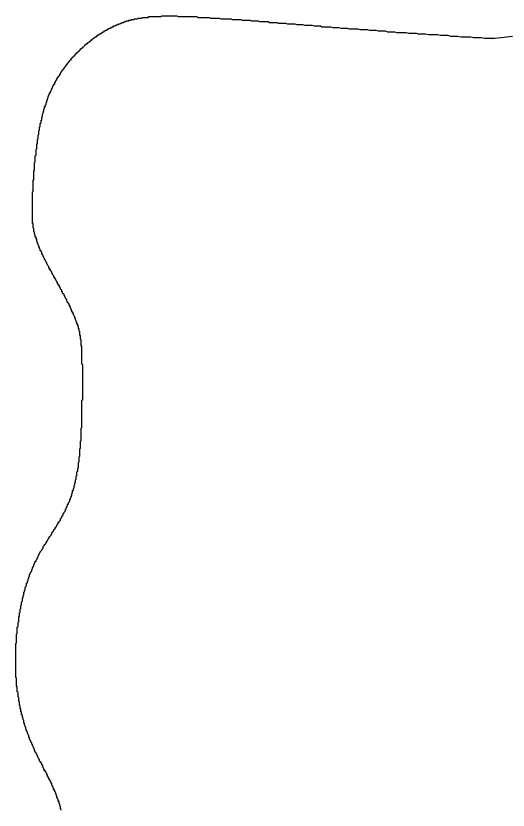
# Model space of a CAD drawing. Header units: millimetres. Extents: x 289 to 9778, y -894 to 6380.
# Drawn here: x 7124.97 to 7131.82, y -339.44 to -328.38 of the extents above; entities that cross this region are included whole.
import ezdxf

# ---------------------------------------------------------------- set-up
doc = ezdxf.new("R2010")
doc.units = ezdxf.units.MM

msp = doc.modelspace()

# ---------------------------------------------------------------- linework, layer by layer
for points in [[(7125.6, -339.443, 0), (7125.6, -339.433, 0), (7125.59, -339.423, 0), (7125.59, -339.423, 0), (7125.59, -339.413, 0), (7125.59, -339.403, 0), (7125.59, -339.403, 0), (7125.59, -339.393, 0), (7125.58, -339.383, 0), (7125.58, -339.383, 0), (7125.58, -339.373, 0), (7125.58, -339.373, 0), (7125.58, -339.363, 0), (7125.57, -339.353, 0), (7125.57, -339.353, 0), (7125.57, -339.343, 0), (7125.57, -339.333, 0), (7125.57, -339.333, 0), (7125.57, -339.323, 0), (7125.56, -339.323, 0), (7125.56, -339.313, 0), (7125.56, -339.303, 0), (7125.56, -339.303, 0), (7125.56, -339.293, 0), (7125.55, -339.283, 0), (7125.55, -339.283, 0), (7125.55, -339.273, 0), (7125.55, -339.273, 0), (7125.54, -339.263, 0), (7125.54, -339.253, 0), (7125.54, -339.253, 0), (7125.54, -339.243, 0), (7125.54, -339.243, 0), (7125.53, -339.233, 0), (7125.53, -339.223, 0), (7125.53, -339.223, 0), (7125.53, -339.213, 0), (7125.52, -339.203, 0), (7125.52, -339.203, 0), (7125.52, -339.193, 0), (7125.52, -339.193, 0), (7125.51, -339.183, 0), (7125.51, -339.173, 0), (7125.51, -339.173, 0), (7125.51, -339.163, 0), (7125.5, -339.163, 0), (7125.5, -339.153, 0), (7125.5, -339.143, 0), (7125.5, -339.143, 0), (7125.49, -339.133, 0), (7125.49, -339.133, 0), (7125.49, -339.123, 0), (7125.48, -339.113, 0), (7125.48, -339.113, 0), (7125.48, -339.103, 0), (7125.48, -339.103, 0), (7125.47, -339.093, 0), (7125.47, -339.083, 0), (7125.47, -339.083, 0), (7125.47, -339.073, 0), (7125.46, -339.073, 0), (7125.46, -339.063, 0), (7125.46, -339.053, 0), (7125.45, -339.053, 0), (7125.45, -339.043, 0), (7125.45, -339.043, 0), (7125.45, -339.033, 0), (7125.44, -339.023, 0), (7125.44, -339.023, 0), (7125.44, -339.013, 0), (7125.43, -339.003, 0), (7125.43, -339.003, 0), (7125.43, -338.993, 0), (7125.42, -338.993, 0), (7125.42, -338.983, 0), (7125.42, -338.973, 0), (7125.41, -338.973, 0), (7125.41, -338.963, 0), (7125.41, -338.963, 0), (7125.41, -338.953, 0), (7125.4, -338.943, 0), (7125.4, -338.943, 0), (7125.4, -338.933, 0), (7125.39, -338.923, 0), (7125.39, -338.923, 0), (7125.39, -338.913, 0), (7125.38, -338.913, 0), (7125.38, -338.903, 0), (7125.38, -338.893, 0), (7125.37, -338.893, 0), (7125.37, -338.883, 0), (7125.37, -338.883, 0), (7125.36, -338.873, 0), (7125.36, -338.863, 0), (7125.36, -338.863, 0), (7125.35, -338.853, 0), (7125.35, -338.843, 0), (7125.35, -338.843, 0), (7125.35, -338.833, 0), (7125.34, -338.833, 0), (7125.34, -338.823, 0), (7125.34, -338.813, 0), (7125.33, -338.813, 0), (7125.33, -338.803, 0), (7125.33, -338.793, 0), (7125.32, -338.793, 0), (7125.32, -338.783, 0), (7125.32, -338.773, 0), (7125.31, -338.773, 0), (7125.31, -338.763, 0), (7125.31, -338.763, 0), (7125.3, -338.753, 0), (7125.3, -338.743, 0), (7125.3, -338.743, 0), (7125.29, -338.733, 0), (7125.29, -338.723, 0), (7125.29, -338.723, 0), (7125.28, -338.713, 0), (7125.28, -338.703, 0), (7125.28, -338.703, 0), (7125.27, -338.693, 0), (7125.27, -338.683, 0), (7125.27, -338.683, 0), (7125.26, -338.673, 0), (7125.26, -338.663, 0), (7125.26, -338.663, 0), (7125.25, -338.653, 0), (7125.25, -338.643, 0), (7125.25, -338.643, 0), (7125.24, -338.633, 0), (7125.24, -338.623, 0), (7125.24, -338.623, 0), (7125.23, -338.613, 0), (7125.23, -338.603, 0), (7125.23, -338.603, 0), (7125.23, -338.593, 0), (7125.22, -338.583, 0), (7125.22, -338.583, 0), (7125.22, -338.573, 0), (7125.21, -338.563, 0), (7125.21, -338.563, 0), (7125.21, -338.553, 0), (7125.2, -338.543, 0), (7125.2, -338.533, 0), (7125.2, -338.533, 0), (7125.19, -338.523, 0), (7125.19, -338.513, 0), (7125.19, -338.513, 0), (7125.19, -338.503, 0), (7125.18, -338.493, 0), (7125.18, -338.493, 0), (7125.18, -338.483, 0), (7125.17, -338.473, 0), (7125.17, -338.463, 0), (7125.17, -338.463, 0), (7125.16, -338.453, 0), (7125.16, -338.443, 0), (7125.16, -338.443, 0), (7125.16, -338.433, 0), (7125.15, -338.423, 0), (7125.15, -338.413, 0), (7125.15, -338.413, 0), (7125.15, -338.403, 0), (7125.14, -338.393, 0), (7125.14, -338.383, 0), (7125.14, -338.383, 0), (7125.13, -338.373, 0), (7125.13, -338.363, 0), (7125.13, -338.363, 0), (7125.13, -338.353, 0), (7125.12, -338.343, 0), (7125.12, -338.333, 0), (7125.12, -338.333, 0), (7125.12, -338.323, 0), (7125.11, -338.313, 0), (7125.11, -338.303, 0), (7125.11, -338.303, 0), (7125.11, -338.293, 0), (7125.1, -338.283, 0), (7125.1, -338.273, 0), (7125.1, -338.273, 0), (7125.1, -338.263, 0), (7125.09, -338.253, 0), (7125.09, -338.243, 0), (7125.09, -338.243, 0), (7125.09, -338.233, 0), (7125.08, -338.223, 0), (7125.08, -338.213, 0), (7125.08, -338.213, 0), (7125.08, -338.203, 0), (7125.08, -338.193, 0), (7125.07, -338.183, 0), (7125.07, -338.173, 0), (7125.07, -338.173, 0), (7125.07, -338.163, 0), (7125.06, -338.153, 0), (7125.06, -338.143, 0), (7125.06, -338.143, 0), (7125.06, -338.133, 0), (7125.06, -338.123, 0), (7125.05, -338.113, 0), (7125.05, -338.103, 0), (7125.05, -338.103, 0), (7125.05, -338.093, 0), (7125.05, -338.083, 0), (7125.05, -338.073, 0), (7125.04, -338.073, 0), (7125.04, -338.063, 0), (7125.04, -338.053, 0), (7125.04, -338.043, 0), (7125.04, -338.033, 0), (7125.03, -338.033, 0), (7125.03, -338.023, 0), (7125.03, -338.013, 0), (7125.03, -338.003, 0), (7125.03, -337.993, 0), (7125.03, -337.983, 0), (7125.02, -337.983, 0), (7125.02, -337.973, 0), (7125.02, -337.963, 0), (7125.02, -337.953, 0), (7125.02, -337.943, 0), (7125.02, -337.943, 0), (7125.02, -337.933, 0), (7125.01, -337.923, 0), (7125.01, -337.913, 0), (7125.01, -337.903, 0), (7125.01, -337.893, 0), (7125.01, -337.893, 0), (7125.01, -337.883, 0), (7125.01, -337.873, 0), (7125, -337.863, 0), (7125, -337.853, 0), (7125, -337.843, 0), (7125, -337.843, 0), (7125, -337.833, 0), (7125, -337.823, 0), (7125, -337.813, 0), (7125, -337.803, 0), (7124.99, -337.793, 0), (7124.99, -337.793, 0), (7124.99, -337.783, 0), (7124.99, -337.773, 0), (7124.99, -337.763, 0), (7124.99, -337.753, 0), (7124.99, -337.743, 0), (7124.99, -337.733, 0), (7124.99, -337.733, 0), (7124.99, -337.723, 0), (7124.98, -337.713, 0), (7124.98, -337.703, 0), (7124.98, -337.693, 0), (7124.98, -337.683, 0), (7124.98, -337.673, 0), (7124.98, -337.663, 0), (7124.98, -337.663, 0), (7124.98, -337.653, 0), (7124.98, -337.643, 0), (7124.98, -337.633, 0), (7124.98, -337.623, 0), (7124.98, -337.613, 0), (7124.98, -337.603, 0), (7124.97, -337.593, 0), (7124.97, -337.583, 0), (7124.97, -337.583, 0), (7124.97, -337.573, 0), (7124.97, -337.563, 0), (7124.97, -337.553, 0), (7124.97, -337.543, 0), (7124.97, -337.533, 0), (7124.97, -337.523, 0), (7124.97, -337.513, 0), (7124.97, -337.503, 0), (7124.97, -337.493, 0), (7124.97, -337.483, 0), (7124.97, -337.483, 0), (7124.97, -337.473, 0), (7124.97, -337.463, 0), (7124.97, -337.453, 0), (7124.97, -337.443, 0), (7124.97, -337.433, 0), (7124.97, -337.423, 0), (7124.97, -337.413, 0), (7124.97, -337.403, 0), (7124.97, -337.393, 0), (7124.97, -337.383, 0), (7124.97, -337.373, 0), (7124.97, -337.363, 0), (7124.97, -337.353, 0), (7124.97, -337.343, 0), (7124.97, -337.343, 0), (7124.97, -337.333, 0), (7124.97, -337.323, 0), (7124.97, -337.313, 0), (7124.97, -337.303, 0), (7124.97, -337.293, 0), (7124.97, -337.283, 0), (7124.97, -337.273, 0), (7124.97, -337.263, 0), (7124.97, -337.253, 0), (7124.97, -337.243, 0), (7124.97, -337.233, 0), (7124.97, -337.223, 0), (7124.97, -337.213, 0), (7124.97, -337.203, 0), (7124.97, -337.193, 0), (7124.97, -337.183, 0), (7124.97, -337.173, 0), (7124.97, -337.163, 0), (7124.97, -337.153, 0), (7124.97, -337.143, 0), (7124.97, -337.133, 0), (7124.97, -337.123, 0), (7124.98, -337.113, 0), (7124.98, -337.103, 0), (7124.98, -337.093, 0), (7124.98, -337.083, 0), (7124.98, -337.073, 0), (7124.98, -337.063, 0), (7124.98, -337.053, 0), (7124.98, -337.043, 0), (7124.98, -337.033, 0), (7124.98, -337.023, 0), (7124.98, -337.013, 0), (7124.98, -337.003, 0), (7124.98, -336.993, 0), (7124.99, -336.983, 0), (7124.99, -336.973, 0), (7124.99, -336.963, 0), (7124.99, -336.953, 0), (7124.99, -336.943, 0), (7124.99, -336.933, 0), (7124.99, -336.923, 0), (7124.99, -336.913, 0), (7124.99, -336.903, 0), (7124.99, -336.893, 0), (7125, -336.883, 0), (7125, -336.873, 0), (7125, -336.863, 0), (7125, -336.853, 0), (7125, -336.843, 0), (7125, -336.833, 0), (7125, -336.823, 0), (7125.01, -336.813, 0), (7125.01, -336.803, 0), (7125.01, -336.793, 0), (7125.01, -336.783, 0), (7125.01, -336.773, 0), (7125.01, -336.763, 0), (7125.01, -336.753, 0), (7125.02, -336.743, 0), (7125.02, -336.733, 0), (7125.02, -336.723, 0), (7125.02, -336.713, 0), (7125.02, -336.703, 0), (7125.02, -336.693, 0), (7125.03, -336.683, 0), (7125.03, -336.673, 0), (7125.03, -336.663, 0), (7125.03, -336.653, 0), (7125.03, -336.643, 0), (7125.04, -336.633, 0), (7125.04, -336.623, 0), (7125.04, -336.613, 0), (7125.04, -336.603, 0), (7125.04, -336.593, 0), (7125.05, -336.583, 0), (7125.05, -336.573, 0), (7125.05, -336.563, 0), (7125.05, -336.553, 0), (7125.05, -336.543, 0), (7125.06, -336.533, 0), (7125.06, -336.523, 0), (7125.06, -336.513, 0), (7125.06, -336.503, 0), (7125.06, -336.493, 0), (7125.07, -336.483, 0), (7125.07, -336.473, 0), (7125.07, -336.463, 0), (7125.07, -336.453, 0), (7125.08, -336.443, 0), (7125.08, -336.433, 0), (7125.08, -336.423, 0), (7125.08, -336.413, 0), (7125.09, -336.403, 0), (7125.09, -336.393, 0), (7125.09, -336.383, 0), (7125.1, -336.373, 0), (7125.1, -336.363, 0), (7125.1, -336.353, 0), (7125.1, -336.343, 0), (7125.11, -336.333, 0), (7125.11, -336.323, 0), (7125.11, -336.323, 0), (7125.12, -336.313, 0), (7125.12, -336.303, 0), (7125.12, -336.293, 0), (7125.12, -336.283, 0), (7125.13, -336.273, 0), (7125.13, -336.263, 0), (7125.13, -336.253, 0), (7125.14, -336.243, 0), (7125.14, -336.233, 0), (7125.14, -336.223, 0), (7125.15, -336.213, 0), (7125.15, -336.203, 0), (7125.15, -336.193, 0), (7125.16, -336.183, 0), (7125.16, -336.173, 0), (7125.16, -336.163, 0), (7125.17, -336.153, 0), (7125.17, -336.143, 0), (7125.17, -336.143, 0), (7125.18, -336.133, 0), (7125.18, -336.123, 0), (7125.19, -336.113, 0), (7125.19, -336.103, 0), (7125.19, -336.093, 0), (7125.2, -336.083, 0), (7125.2, -336.073, 0), (7125.2, -336.063, 0), (7125.21, -336.053, 0), (7125.21, -336.043, 0), (7125.22, -336.043, 0), (7125.22, -336.033, 0), (7125.22, -336.023, 0), (7125.23, -336.013, 0), (7125.23, -336.003, 0), (7125.24, -335.993, 0), (7125.24, -335.983, 0), (7125.24, -335.973, 0), (7125.25, -335.973, 0), (7125.25, -335.963, 0), (7125.26, -335.953, 0), (7125.26, -335.943, 0), (7125.27, -335.933, 0), (7125.27, -335.923, 0), (7125.27, -335.923, 0), (7125.28, -335.913, 0), (7125.28, -335.903, 0), (7125.29, -335.893, 0), (7125.29, -335.883, 0), (7125.3, -335.873, 0), (7125.3, -335.873, 0), (7125.3, -335.863, 0), (7125.31, -335.853, 0), (7125.31, -335.843, 0), (7125.32, -335.833, 0), (7125.32, -335.833, 0), (7125.33, -335.823, 0), (7125.33, -335.813, 0), (7125.34, -335.803, 0), (7125.34, -335.803, 0), (7125.35, -335.793, 0), (7125.35, -335.783, 0), (7125.35, -335.773, 0), (7125.36, -335.763, 0), (7125.36, -335.763, 0), (7125.37, -335.753, 0), (7125.37, -335.743, 0), (7125.38, -335.733, 0), (7125.38, -335.733, 0), (7125.39, -335.723, 0), (7125.39, -335.713, 0), (7125.4, -335.703, 0), (7125.4, -335.703, 0), (7125.41, -335.693, 0), (7125.41, -335.683, 0), (7125.41, -335.683, 0), (7125.42, -335.673, 0), (7125.42, -335.663, 0), (7125.43, -335.653, 0), (7125.43, -335.653, 0), (7125.44, -335.643, 0), (7125.44, -335.633, 0), (7125.45, -335.623, 0), (7125.45, -335.623, 0), (7125.46, -335.613, 0), (7125.46, -335.603, 0), (7125.46, -335.603, 0), (7125.47, -335.593, 0), (7125.47, -335.583, 0), (7125.48, -335.573, 0), (7125.48, -335.573, 0), (7125.49, -335.563, 0), (7125.49, -335.553, 0), (7125.5, -335.553, 0), (7125.5, -335.543, 0), (7125.5, -335.533, 0), (7125.51, -335.523, 0), (7125.51, -335.523, 0), (7125.52, -335.513, 0), (7125.52, -335.503, 0), (7125.53, -335.503, 0), (7125.53, -335.493, 0), (7125.54, -335.483, 0), (7125.54, -335.483, 0), (7125.54, -335.473, 0), (7125.55, -335.463, 0), (7125.55, -335.453, 0), (7125.56, -335.453, 0), (7125.56, -335.443, 0), (7125.56, -335.433, 0), (7125.57, -335.433, 0), (7125.57, -335.423, 0), (7125.58, -335.413, 0), (7125.58, -335.413, 0), (7125.59, -335.403, 0), (7125.59, -335.393, 0), (7125.59, -335.383, 0), (7125.6, -335.383, 0), (7125.6, -335.373, 0), (7125.61, -335.363, 0), (7125.61, -335.363, 0), (7125.61, -335.353, 0), (7125.62, -335.343, 0), (7125.62, -335.333, 0), (7125.63, -335.333, 0), (7125.63, -335.323, 0), (7125.63, -335.313, 0), (7125.64, -335.303, 0), (7125.64, -335.303, 0), (7125.64, -335.293, 0), (7125.65, -335.283, 0), (7125.65, -335.283, 0), (7125.66, -335.273, 0), (7125.66, -335.263, 0), (7125.66, -335.253, 0), (7125.67, -335.253, 0), (7125.67, -335.243, 0), (7125.67, -335.233, 0), (7125.68, -335.223, 0), (7125.68, -335.223, 0), (7125.68, -335.213, 0), (7125.69, -335.203, 0), (7125.69, -335.193, 0), (7125.69, -335.183, 0), (7125.7, -335.183, 0), (7125.7, -335.173, 0), (7125.7, -335.163, 0), (7125.71, -335.153, 0), (7125.71, -335.153, 0), (7125.71, -335.143, 0), (7125.72, -335.133, 0), (7125.72, -335.123, 0), (7125.72, -335.113, 0), (7125.73, -335.113, 0), (7125.73, -335.103, 0), (7125.73, -335.093, 0), (7125.74, -335.083, 0), (7125.74, -335.073, 0), (7125.74, -335.063, 0), (7125.75, -335.063, 0), (7125.75, -335.053, 0), (7125.75, -335.043, 0), (7125.75, -335.033, 0), (7125.76, -335.023, 0), (7125.76, -335.013, 0), (7125.76, -335.003, 0), (7125.76, -334.993, 0), (7125.77, -334.993, 0), (7125.77, -334.983, 0), (7125.77, -334.973, 0), (7125.77, -334.963, 0), (7125.78, -334.953, 0), (7125.78, -334.943, 0), (7125.78, -334.933, 0), (7125.78, -334.923, 0), (7125.79, -334.913, 0), (7125.79, -334.903, 0), (7125.79, -334.893, 0), (7125.79, -334.883, 0), (7125.8, -334.873, 0), (7125.8, -334.863, 0), (7125.8, -334.853, 0), (7125.8, -334.843, 0), (7125.81, -334.833, 0), (7125.81, -334.823, 0), (7125.81, -334.813, 0), (7125.81, -334.803, 0), (7125.81, -334.793, 0), (7125.82, -334.783, 0), (7125.82, -334.773, 0), (7125.82, -334.763, 0), (7125.82, -334.753, 0), (7125.82, -334.743, 0), (7125.82, -334.733, 0), (7125.83, -334.723, 0), (7125.83, -334.713, 0), (7125.83, -334.703, 0), (7125.83, -334.693, 0), (7125.83, -334.683, 0), (7125.84, -334.663, 0), (7125.84, -334.653, 0), (7125.84, -334.643, 0), (7125.84, -334.633, 0), (7125.84, -334.623, 0), (7125.84, -334.613, 0), (7125.84, -334.603, 0), (7125.85, -334.593, 0), (7125.85, -334.583, 0), (7125.85, -334.563, 0), (7125.85, -334.553, 0), (7125.85, -334.543, 0), (7125.85, -334.533, 0), (7125.85, -334.523, 0), (7125.86, -334.513, 0), (7125.86, -334.503, 0), (7125.86, -334.483, 0), (7125.86, -334.473, 0), (7125.86, -334.463, 0), (7125.86, -334.453, 0), (7125.86, -334.443, 0), (7125.86, -334.433, 0), (7125.86, -334.413, 0), (7125.87, -334.403, 0), (7125.87, -334.393, 0), (7125.87, -334.383, 0), (7125.87, -334.373, 0), (7125.87, -334.363, 0), (7125.87, -334.343, 0), (7125.87, -334.333, 0), (7125.87, -334.323, 0), (7125.87, -334.313, 0), (7125.87, -334.303, 0), (7125.88, -334.293, 0), (7125.88, -334.273, 0), (7125.88, -334.263, 0), (7125.88, -334.253, 0), (7125.88, -334.243, 0), (7125.88, -334.233, 0), (7125.88, -334.213, 0), (7125.88, -334.203, 0), (7125.88, -334.193, 0), (7125.88, -334.183, 0), (7125.88, -334.173, 0), (7125.88, -334.153, 0), (7125.88, -334.143, 0), (7125.88, -334.133, 0), (7125.88, -334.123, 0), (7125.89, -334.113, 0), (7125.89, -334.103, 0), (7125.89, -334.083, 0), (7125.89, -334.073, 0), (7125.89, -334.063, 0), (7125.89, -334.053, 0), (7125.89, -334.043, 0), (7125.89, -334.023, 0), (7125.89, -334.013, 0), (7125.89, -334.003, 0), (7125.89, -333.993, 0), (7125.89, -333.983, 0), (7125.89, -333.973, 0), (7125.89, -333.953, 0), (7125.89, -333.943, 0), (7125.89, -333.933, 0), (7125.89, -333.923, 0), (7125.89, -333.913, 0), (7125.89, -333.903, 0), (7125.89, -333.883, 0), (7125.89, -333.873, 0), (7125.89, -333.863, 0), (7125.89, -333.853, 0), (7125.89, -333.843, 0), (7125.89, -333.833, 0), (7125.89, -333.823, 0), (7125.89, -333.803, 0), (7125.89, -333.793, 0), (7125.89, -333.783, 0), (7125.89, -333.773, 0), (7125.89, -333.763, 0), (7125.89, -333.753, 0), (7125.89, -333.743, 0), (7125.89, -333.733, 0), (7125.9, -333.723, 0), (7125.9, -333.703, 0), (7125.9, -333.693, 0), (7125.9, -333.683, 0), (7125.9, -333.673, 0), (7125.9, -333.663, 0), (7125.9, -333.653, 0), (7125.9, -333.643, 0), (7125.9, -333.633, 0), (7125.9, -333.623, 0), (7125.9, -333.613, 0), (7125.9, -333.603, 0), (7125.9, -333.593, 0), (7125.9, -333.583, 0), (7125.9, -333.573, 0), (7125.9, -333.563, 0), (7125.9, -333.553, 0), (7125.9, -333.543, 0), (7125.9, -333.533, 0), (7125.9, -333.523, 0), (7125.9, -333.513, 0), (7125.9, -333.503, 0), (7125.9, -333.493, 0), (7125.9, -333.483, 0), (7125.9, -333.473, 0), (7125.9, -333.463, 0), (7125.9, -333.453, 0), (7125.9, -333.443, 0), (7125.9, -333.433, 0), (7125.9, -333.423, 0), (7125.9, -333.413, 0), (7125.9, -333.403, 0), (7125.9, -333.393, 0), (7125.9, -333.383, 0), (7125.9, -333.373, 0), (7125.9, -333.363, 0), (7125.9, -333.363, 0), (7125.9, -333.353, 0), (7125.9, -333.343, 0), (7125.9, -333.333, 0), (7125.9, -333.323, 0), (7125.9, -333.313, 0), (7125.9, -333.303, 0), (7125.9, -333.303, 0), (7125.9, -333.293, 0), (7125.9, -333.283, 0), (7125.9, -333.273, 0), (7125.9, -333.263, 0), (7125.9, -333.263, 0), (7125.9, -333.253, 0), (7125.9, -333.243, 0), (7125.89, -333.233, 0), (7125.89, -333.223, 0), (7125.89, -333.223, 0), (7125.89, -333.213, 0), (7125.89, -333.203, 0), (7125.89, -333.193, 0), (7125.89, -333.193, 0), (7125.89, -333.183, 0), (7125.89, -333.173, 0), (7125.89, -333.163, 0), (7125.89, -333.163, 0), (7125.89, -333.153, 0), (7125.89, -333.143, 0), (7125.89, -333.143, 0), (7125.89, -333.133, 0), (7125.89, -333.123, 0), (7125.89, -333.123, 0), (7125.89, -333.113, 0), (7125.89, -333.103, 0), (7125.89, -333.103, 0), (7125.89, -333.093, 0), (7125.89, -333.083, 0), (7125.89, -333.083, 0), (7125.89, -333.073, 0), (7125.89, -333.063, 0), (7125.89, -333.063, 0), (7125.89, -333.053, 0), (7125.89, -333.043, 0), (7125.89, -333.043, 0), (7125.89, -333.033, 0), (7125.89, -333.023, 0), (7125.89, -333.023, 0), (7125.89, -333.013, 0), (7125.89, -333.013, 0), (7125.89, -333.003, 0), (7125.89, -332.993, 0), (7125.89, -332.993, 0), (7125.89, -332.983, 0), (7125.88, -332.983, 0), (7125.88, -332.973, 0), (7125.88, -332.963, 0), (7125.88, -332.963, 0), (7125.88, -332.953, 0), (7125.88, -332.953, 0), (7125.88, -332.943, 0), (7125.88, -332.943, 0), (7125.88, -332.933, 0), (7125.88, -332.933, 0), (7125.88, -332.923, 0), (7125.88, -332.913, 0), (7125.88, -332.913, 0), (7125.88, -332.903, 0), (7125.88, -332.903, 0), (7125.88, -332.893, 0), (7125.88, -332.893, 0), (7125.87, -332.883, 0), (7125.87, -332.883, 0), (7125.87, -332.873, 0), (7125.87, -332.873, 0), (7125.87, -332.863, 0), (7125.87, -332.863, 0), (7125.87, -332.853, 0), (7125.87, -332.853, 0), (7125.87, -332.843, 0), (7125.87, -332.843, 0), (7125.87, -332.833, 0), (7125.86, -332.833, 0), (7125.86, -332.823, 0), (7125.86, -332.823, 0), (7125.86, -332.813, 0), (7125.86, -332.803, 0), (7125.86, -332.803, 0), (7125.86, -332.793, 0), (7125.86, -332.793, 0), (7125.86, -332.783, 0), (7125.86, -332.783, 0), (7125.85, -332.773, 0), (7125.85, -332.773, 0), (7125.85, -332.763, 0), (7125.85, -332.763, 0), (7125.85, -332.753, 0), (7125.85, -332.753, 0), (7125.85, -332.743, 0), (7125.85, -332.743, 0), (7125.84, -332.733, 0), (7125.84, -332.733, 0), (7125.84, -332.723, 0), (7125.84, -332.723, 0), (7125.84, -332.713, 0), (7125.84, -332.713, 0), (7125.84, -332.703, 0), (7125.83, -332.703, 0), (7125.83, -332.693, 0), (7125.83, -332.693, 0), (7125.83, -332.683, 0), (7125.83, -332.683, 0), (7125.83, -332.673, 0), (7125.82, -332.673, 0), (7125.82, -332.663, 0), (7125.82, -332.663, 0), (7125.82, -332.653, 0), (7125.82, -332.653, 0), (7125.81, -332.643, 0), (7125.81, -332.643, 0), (7125.81, -332.633, 0), (7125.81, -332.633, 0), (7125.81, -332.623, 0), (7125.8, -332.613, 0), (7125.8, -332.613, 0), (7125.8, -332.603, 0), (7125.8, -332.603, 0), (7125.8, -332.593, 0), (7125.79, -332.593, 0), (7125.79, -332.583, 0), (7125.79, -332.573, 0), (7125.79, -332.573, 0), (7125.78, -332.563, 0), (7125.78, -332.563, 0), (7125.78, -332.553, 0), (7125.78, -332.553, 0), (7125.77, -332.543, 0), (7125.77, -332.533, 0), (7125.77, -332.533, 0), (7125.77, -332.523, 0), (7125.76, -332.523, 0), (7125.76, -332.513, 0), (7125.76, -332.503, 0), (7125.75, -332.503, 0), (7125.75, -332.493, 0), (7125.75, -332.483, 0), (7125.75, -332.483, 0), (7125.74, -332.473, 0), (7125.74, -332.473, 0), (7125.74, -332.463, 0), (7125.73, -332.453, 0), (7125.73, -332.453, 0), (7125.73, -332.443, 0), (7125.73, -332.433, 0), (7125.72, -332.433, 0), (7125.72, -332.423, 0), (7125.72, -332.413, 0), (7125.71, -332.413, 0), (7125.71, -332.403, 0), (7125.71, -332.393, 0), (7125.7, -332.393, 0), (7125.7, -332.383, 0), (7125.7, -332.383, 0), (7125.69, -332.373, 0), (7125.69, -332.363, 0), (7125.69, -332.363, 0), (7125.68, -332.353, 0), (7125.68, -332.343, 0), (7125.68, -332.333, 0), (7125.67, -332.333, 0), (7125.67, -332.323, 0), (7125.66, -332.313, 0), (7125.66, -332.313, 0), (7125.66, -332.303, 0), (7125.65, -332.293, 0), (7125.65, -332.293, 0), (7125.65, -332.283, 0), (7125.64, -332.273, 0), (7125.64, -332.273, 0), (7125.64, -332.263, 0), (7125.63, -332.253, 0), (7125.63, -332.253, 0), (7125.62, -332.243, 0), (7125.62, -332.233, 0), (7125.62, -332.223, 0), (7125.61, -332.223, 0), (7125.61, -332.213, 0), (7125.61, -332.203, 0), (7125.6, -332.203, 0), (7125.6, -332.193, 0), (7125.59, -332.183, 0), (7125.59, -332.183, 0), (7125.59, -332.173, 0), (7125.58, -332.163, 0), (7125.58, -332.153, 0), (7125.58, -332.153, 0), (7125.57, -332.143, 0), (7125.57, -332.133, 0), (7125.56, -332.133, 0), (7125.56, -332.123, 0), (7125.56, -332.113, 0), (7125.55, -332.113, 0), (7125.55, -332.103, 0), (7125.55, -332.093, 0), (7125.54, -332.083, 0), (7125.54, -332.083, 0), (7125.53, -332.073, 0), (7125.53, -332.063, 0), (7125.53, -332.063, 0), (7125.52, -332.053, 0), (7125.52, -332.043, 0), (7125.51, -332.043, 0), (7125.51, -332.033, 0), (7125.51, -332.023, 0), (7125.5, -332.023, 0), (7125.5, -332.013, 0), (7125.5, -332.003, 0), (7125.49, -331.993, 0), (7125.49, -331.993, 0), (7125.48, -331.983, 0), (7125.48, -331.973, 0), (7125.48, -331.973, 0), (7125.47, -331.963, 0), (7125.47, -331.953, 0), (7125.47, -331.953, 0), (7125.46, -331.943, 0), (7125.46, -331.933, 0), (7125.45, -331.933, 0), (7125.45, -331.923, 0), (7125.45, -331.913, 0), (7125.44, -331.913, 0), (7125.44, -331.903, 0), (7125.44, -331.893, 0), (7125.43, -331.893, 0), (7125.43, -331.883, 0), (7125.43, -331.873, 0), (7125.42, -331.863, 0), (7125.42, -331.863, 0), (7125.41, -331.853, 0), (7125.41, -331.843, 0), (7125.41, -331.843, 0), (7125.4, -331.833, 0), (7125.4, -331.833, 0), (7125.4, -331.823, 0), (7125.39, -331.813, 0), (7125.39, -331.813, 0), (7125.39, -331.803, 0), (7125.38, -331.793, 0), (7125.38, -331.793, 0), (7125.38, -331.783, 0), (7125.37, -331.773, 0), (7125.37, -331.773, 0), (7125.37, -331.763, 0), (7125.36, -331.753, 0), (7125.36, -331.753, 0), (7125.36, -331.743, 0), (7125.35, -331.733, 0), (7125.35, -331.733, 0), (7125.35, -331.723, 0), (7125.35, -331.713, 0), (7125.34, -331.713, 0), (7125.34, -331.703, 0), (7125.34, -331.703, 0), (7125.33, -331.693, 0), (7125.33, -331.683, 0), (7125.33, -331.683, 0), (7125.33, -331.673, 0), (7125.32, -331.663, 0), (7125.32, -331.663, 0), (7125.32, -331.653, 0), (7125.31, -331.653, 0), (7125.31, -331.643, 0), (7125.31, -331.633, 0), (7125.31, -331.633, 0), (7125.3, -331.623, 0), (7125.3, -331.623, 0), (7125.3, -331.613, 0), (7125.3, -331.603, 0), (7125.29, -331.603, 0), (7125.29, -331.593, 0), (7125.29, -331.593, 0), (7125.29, -331.583, 0), (7125.28, -331.573, 0), (7125.28, -331.573, 0), (7125.28, -331.563, 0), (7125.28, -331.563, 0), (7125.28, -331.553, 0), (7125.27, -331.553, 0), (7125.27, -331.543, 0), (7125.27, -331.533, 0), (7125.27, -331.533, 0), (7125.26, -331.523, 0), (7125.26, -331.523, 0), (7125.26, -331.513, 0), (7125.26, -331.503, 0), (7125.26, -331.503, 0), (7125.26, -331.493, 0), (7125.25, -331.493, 0), (7125.25, -331.483, 0), (7125.25, -331.483, 0), (7125.25, -331.473, 0), (7125.25, -331.463, 0), (7125.24, -331.463, 0), (7125.24, -331.453, 0), (7125.24, -331.453, 0), (7125.24, -331.443, 0), (7125.24, -331.443, 0), (7125.24, -331.433, 0), (7125.24, -331.433, 0), (7125.23, -331.423, 0), (7125.23, -331.413, 0), (7125.23, -331.413, 0), (7125.23, -331.403, 0), (7125.23, -331.403, 0), (7125.23, -331.393, 0), (7125.23, -331.393, 0), (7125.22, -331.383, 0), (7125.22, -331.383, 0), (7125.22, -331.373, 0), (7125.22, -331.363, 0), (7125.22, -331.363, 0), (7125.22, -331.353, 0), (7125.22, -331.353, 0), (7125.22, -331.343, 0), (7125.22, -331.343, 0), (7125.21, -331.333, 0), (7125.21, -331.333, 0), (7125.21, -331.323, 0), (7125.21, -331.313, 0), (7125.21, -331.313, 0), (7125.21, -331.303, 0), (7125.21, -331.303, 0), (7125.21, -331.293, 0), (7125.21, -331.293, 0), (7125.21, -331.283, 0), (7125.21, -331.283, 0), (7125.21, -331.273, 0), (7125.2, -331.273, 0), (7125.2, -331.263, 0), (7125.2, -331.253, 0), (7125.2, -331.253, 0), (7125.2, -331.243, 0), (7125.2, -331.243, 0), (7125.2, -331.233, 0), (7125.2, -331.233, 0), (7125.2, -331.223, 0), (7125.2, -331.223, 0), (7125.2, -331.213, 0), (7125.2, -331.203, 0), (7125.2, -331.203, 0), (7125.2, -331.193, 0), (7125.2, -331.193, 0), (7125.2, -331.183, 0), (7125.2, -331.183, 0), (7125.2, -331.173, 0), (7125.2, -331.173, 0), (7125.2, -331.163, 0), (7125.2, -331.163, 0), (7125.2, -331.153, 0), (7125.2, -331.143, 0), (7125.2, -331.143, 0), (7125.2, -331.133, 0), (7125.2, -331.133, 0), (7125.2, -331.123, 0), (7125.2, -331.123, 0), (7125.2, -331.113, 0), (7125.2, -331.113, 0), (7125.2, -331.103, 0), (7125.2, -331.093, 0), (7125.2, -331.093, 0), (7125.2, -331.083, 0), (7125.2, -331.083, 0), (7125.2, -331.073, 0), (7125.2, -331.073, 0), (7125.2, -331.063, 0), (7125.2, -331.053, 0), (7125.2, -331.053, 0), (7125.2, -331.043, 0), (7125.2, -331.043, 0), (7125.2, -331.033, 0), (7125.2, -331.033, 0), (7125.2, -331.023, 0), (7125.2, -331.013, 0), (7125.2, -331.013, 0), (7125.2, -331.003, 0), (7125.2, -331.003, 0), (7125.2, -330.993, 0), (7125.2, -330.983, 0), (7125.2, -330.983, 0), (7125.2, -330.973, 0), (7125.2, -330.973, 0), (7125.2, -330.963, 0), (7125.2, -330.953, 0), (7125.2, -330.953, 0), (7125.2, -330.943, 0), (7125.2, -330.943, 0), (7125.2, -330.933, 0), (7125.2, -330.923, 0), (7125.2, -330.923, 0), (7125.2, -330.913, 0), (7125.2, -330.903, 0), (7125.2, -330.903, 0), (7125.2, -330.893, 0), (7125.2, -330.883, 0), (7125.2, -330.883, 0), (7125.2, -330.873, 0), (7125.2, -330.863, 0), (7125.2, -330.863, 0), (7125.2, -330.853, 0), (7125.2, -330.853, 0), (7125.2, -330.843, 0), (7125.2, -330.833, 0), (7125.21, -330.823, 0), (7125.21, -330.823, 0), (7125.21, -330.813, 0), (7125.21, -330.803, 0), (7125.21, -330.803, 0), (7125.21, -330.793, 0), (7125.21, -330.783, 0), (7125.21, -330.783, 0), (7125.21, -330.773, 0), (7125.21, -330.763, 0), (7125.21, -330.753, 0), (7125.21, -330.753, 0), (7125.21, -330.743, 0), (7125.21, -330.733, 0), (7125.21, -330.733, 0), (7125.21, -330.723, 0), (7125.21, -330.713, 0), (7125.21, -330.703, 0), (7125.21, -330.703, 0), (7125.21, -330.693, 0), (7125.21, -330.683, 0), (7125.21, -330.673, 0), (7125.22, -330.663, 0), (7125.22, -330.663, 0), (7125.22, -330.653, 0), (7125.22, -330.643, 0), (7125.22, -330.633, 0), (7125.22, -330.633, 0), (7125.22, -330.623, 0), (7125.22, -330.613, 0), (7125.22, -330.603, 0), (7125.22, -330.593, 0), (7125.22, -330.593, 0), (7125.22, -330.583, 0), (7125.22, -330.573, 0), (7125.22, -330.563, 0), (7125.22, -330.553, 0), (7125.22, -330.553, 0), (7125.22, -330.543, 0), (7125.23, -330.533, 0), (7125.23, -330.523, 0), (7125.23, -330.513, 0), (7125.23, -330.503, 0), (7125.23, -330.503, 0), (7125.23, -330.493, 0), (7125.23, -330.483, 0), (7125.23, -330.473, 0), (7125.23, -330.463, 0), (7125.23, -330.453, 0), (7125.23, -330.453, 0), (7125.23, -330.443, 0), (7125.23, -330.433, 0), (7125.23, -330.423, 0), (7125.24, -330.413, 0), (7125.24, -330.403, 0), (7125.24, -330.403, 0), (7125.24, -330.393, 0), (7125.24, -330.383, 0), (7125.24, -330.373, 0), (7125.24, -330.363, 0), (7125.24, -330.353, 0), (7125.24, -330.343, 0), (7125.24, -330.343, 0), (7125.24, -330.333, 0), (7125.25, -330.323, 0), (7125.25, -330.313, 0), (7125.25, -330.303, 0), (7125.25, -330.293, 0), (7125.25, -330.283, 0), (7125.25, -330.283, 0), (7125.25, -330.273, 0), (7125.25, -330.263, 0), (7125.25, -330.253, 0), (7125.25, -330.243, 0), (7125.26, -330.233, 0), (7125.26, -330.223, 0), (7125.26, -330.223, 0), (7125.26, -330.213, 0), (7125.26, -330.203, 0), (7125.26, -330.193, 0), (7125.26, -330.183, 0), (7125.26, -330.173, 0), (7125.26, -330.163, 0), (7125.27, -330.163, 0), (7125.27, -330.153, 0), (7125.27, -330.143, 0), (7125.27, -330.133, 0), (7125.27, -330.123, 0), (7125.27, -330.113, 0), (7125.27, -330.103, 0), (7125.27, -330.103, 0), (7125.28, -330.093, 0), (7125.28, -330.083, 0), (7125.28, -330.073, 0), (7125.28, -330.063, 0), (7125.28, -330.053, 0), (7125.28, -330.043, 0), (7125.28, -330.043, 0), (7125.29, -330.033, 0), (7125.29, -330.023, 0), (7125.29, -330.013, 0), (7125.29, -330.003, 0), (7125.29, -329.993, 0), (7125.29, -329.983, 0), (7125.29, -329.983, 0), (7125.3, -329.973, 0), (7125.3, -329.963, 0), (7125.3, -329.953, 0), (7125.3, -329.943, 0), (7125.3, -329.933, 0), (7125.3, -329.933, 0), (7125.31, -329.923, 0), (7125.31, -329.913, 0), (7125.31, -329.903, 0), (7125.31, -329.893, 0), (7125.31, -329.883, 0), (7125.31, -329.883, 0), (7125.32, -329.873, 0), (7125.32, -329.863, 0), (7125.32, -329.853, 0), (7125.32, -329.843, 0), (7125.32, -329.833, 0), (7125.33, -329.833, 0), (7125.33, -329.823, 0), (7125.33, -329.813, 0), (7125.33, -329.803, 0), (7125.33, -329.793, 0), (7125.33, -329.793, 0), (7125.34, -329.783, 0), (7125.34, -329.773, 0), (7125.34, -329.763, 0), (7125.34, -329.753, 0), (7125.34, -329.753, 0), (7125.35, -329.743, 0), (7125.35, -329.733, 0), (7125.35, -329.723, 0), (7125.35, -329.713, 0), (7125.36, -329.713, 0), (7125.36, -329.703, 0), (7125.36, -329.693, 0), (7125.36, -329.683, 0), (7125.36, -329.683, 0), (7125.37, -329.673, 0), (7125.37, -329.663, 0), (7125.37, -329.653, 0), (7125.37, -329.643, 0), (7125.38, -329.643, 0), (7125.38, -329.633, 0), (7125.38, -329.623, 0), (7125.38, -329.623, 0), (7125.39, -329.613, 0), (7125.39, -329.603, 0), (7125.39, -329.593, 0), (7125.39, -329.593, 0), (7125.4, -329.583, 0), (7125.4, -329.573, 0), (7125.4, -329.563, 0), (7125.4, -329.563, 0), (7125.41, -329.553, 0), (7125.41, -329.543, 0), (7125.41, -329.543, 0), (7125.41, -329.533, 0), (7125.42, -329.523, 0), (7125.42, -329.513, 0), (7125.42, -329.513, 0), (7125.42, -329.503, 0), (7125.43, -329.493, 0), (7125.43, -329.493, 0), (7125.43, -329.483, 0), (7125.44, -329.473, 0), (7125.44, -329.473, 0), (7125.44, -329.463, 0), (7125.44, -329.453, 0), (7125.45, -329.453, 0), (7125.45, -329.443, 0), (7125.45, -329.433, 0), (7125.46, -329.433, 0), (7125.46, -329.423, 0), (7125.46, -329.413, 0), (7125.46, -329.413, 0), (7125.47, -329.403, 0), (7125.47, -329.393, 0), (7125.47, -329.393, 0), (7125.48, -329.383, 0), (7125.48, -329.383, 0), (7125.48, -329.373, 0), (7125.49, -329.363, 0), (7125.49, -329.363, 0), (7125.49, -329.353, 0), (7125.5, -329.343, 0), (7125.5, -329.343, 0), (7125.5, -329.333, 0), (7125.51, -329.333, 0), (7125.51, -329.323, 0), (7125.51, -329.313, 0), (7125.51, -329.313, 0), (7125.52, -329.303, 0), (7125.52, -329.303, 0), (7125.52, -329.293, 0), (7125.53, -329.283, 0), (7125.53, -329.283, 0), (7125.53, -329.273, 0), (7125.54, -329.273, 0), (7125.54, -329.263, 0), (7125.54, -329.253, 0), (7125.55, -329.253, 0), (7125.55, -329.243, 0), (7125.55, -329.243, 0), (7125.56, -329.233, 0), (7125.56, -329.233, 0), (7125.57, -329.223, 0), (7125.57, -329.213, 0), (7125.57, -329.213, 0), (7125.58, -329.203, 0), (7125.58, -329.203, 0), (7125.58, -329.193, 0), (7125.59, -329.193, 0), (7125.59, -329.183, 0), (7125.59, -329.183, 0), (7125.6, -329.173, 0), (7125.6, -329.163, 0), (7125.6, -329.163, 0), (7125.61, -329.153, 0), (7125.61, -329.153, 0), (7125.61, -329.143, 0), (7125.62, -329.143, 0), (7125.62, -329.133, 0), (7125.63, -329.133, 0), (7125.63, -329.123, 0), (7125.63, -329.123, 0), (7125.64, -329.113, 0), (7125.64, -329.113, 0), (7125.64, -329.103, 0), (7125.65, -329.103, 0), (7125.65, -329.093, 0), (7125.66, -329.093, 0), (7125.66, -329.083, 0), (7125.66, -329.083, 0), (7125.67, -329.073, 0), (7125.67, -329.073, 0), (7125.67, -329.063, 0), (7125.68, -329.063, 0), (7125.68, -329.053, 0), (7125.69, -329.053, 0), (7125.69, -329.043, 0), (7125.69, -329.043, 0), (7125.7, -329.033, 0), (7125.7, -329.033, 0), (7125.7, -329.023, 0), (7125.71, -329.023, 0), (7125.71, -329.013, 0), (7125.72, -329.013, 0), (7125.72, -329.003, 0), (7125.72, -329.003, 0), (7125.73, -328.993, 0), (7125.73, -328.993, 0), (7125.74, -328.993, 0), (7125.74, -328.983, 0), (7125.74, -328.983, 0), (7125.75, -328.973, 0), (7125.75, -328.973, 0), (7125.76, -328.963, 0), (7125.76, -328.963, 0), (7125.76, -328.953, 0), (7125.77, -328.953, 0), (7125.77, -328.953, 0), (7125.78, -328.943, 0), (7125.78, -328.943, 0), (7125.78, -328.933, 0), (7125.79, -328.933, 0), (7125.79, -328.923, 0), (7125.8, -328.923, 0), (7125.8, -328.923, 0), (7125.8, -328.913, 0), (7125.81, -328.913, 0), (7125.81, -328.903, 0), (7125.82, -328.903, 0), (7125.82, -328.893, 0), (7125.82, -328.893, 0), (7125.83, -328.893, 0), (7125.83, -328.883, 0), (7125.84, -328.883, 0), (7125.84, -328.873, 0), (7125.84, -328.873, 0), (7125.85, -328.873, 0), (7125.85, -328.863, 0), (7125.86, -328.863, 0), (7125.86, -328.853, 0), (7125.87, -328.853, 0), (7125.87, -328.843, 0), (7125.87, -328.843, 0), (7125.88, -328.843, 0), (7125.88, -328.833, 0), (7125.89, -328.833, 0), (7125.89, -328.833, 0), (7125.9, -328.823, 0), (7125.9, -328.823, 0), (7125.9, -328.813, 0), (7125.91, -328.813, 0), (7125.91, -328.813, 0), (7125.92, -328.803, 0), (7125.92, -328.803, 0), (7125.93, -328.793, 0), (7125.93, -328.793, 0), (7125.93, -328.793, 0), (7125.94, -328.783, 0), (7125.94, -328.783, 0), (7125.95, -328.783, 0), (7125.95, -328.773, 0), (7125.96, -328.773, 0), (7125.96, -328.763, 0), (7125.96, -328.763, 0), (7125.97, -328.763, 0), (7125.97, -328.753, 0), (7125.98, -328.753, 0), (7125.98, -328.753, 0), (7125.99, -328.743, 0), (7125.99, -328.743, 0), (7126, -328.743, 0), (7126, -328.733, 0), (7126, -328.733, 0), (7126.01, -328.733, 0), (7126.01, -328.723, 0), (7126.02, -328.723, 0), (7126.02, -328.713, 0), (7126.03, -328.713, 0), (7126.03, -328.713, 0), (7126.04, -328.703, 0), (7126.04, -328.703, 0), (7126.04, -328.703, 0), (7126.05, -328.693, 0), (7126.05, -328.693, 0), (7126.06, -328.693, 0), (7126.06, -328.683, 0), (7126.07, -328.683, 0), (7126.07, -328.683, 0), (7126.08, -328.673, 0), (7126.08, -328.673, 0), (7126.09, -328.673, 0), (7126.09, -328.663, 0), (7126.09, -328.663, 0), (7126.1, -328.663, 0), (7126.1, -328.653, 0), (7126.11, -328.653, 0), (7126.11, -328.653, 0), (7126.12, -328.653, 0), (7126.12, -328.643, 0), (7126.13, -328.643, 0), (7126.13, -328.643, 0), (7126.14, -328.633, 0), (7126.14, -328.633, 0), (7126.15, -328.633, 0), (7126.15, -328.623, 0), (7126.16, -328.623, 0), (7126.16, -328.623, 0), (7126.16, -328.623, 0), (7126.17, -328.613, 0), (7126.17, -328.613, 0), (7126.18, -328.613, 0), (7126.18, -328.603, 0), (7126.19, -328.603, 0), (7126.19, -328.603, 0), (7126.2, -328.603, 0), (7126.2, -328.593, 0), (7126.21, -328.593, 0), (7126.21, -328.593, 0), (7126.22, -328.583, 0), (7126.22, -328.583, 0), (7126.23, -328.583, 0), (7126.23, -328.583, 0), (7126.24, -328.573, 0), (7126.24, -328.573, 0), (7126.25, -328.573, 0), (7126.25, -328.563, 0), (7126.26, -328.563, 0), (7126.26, -328.563, 0), (7126.27, -328.563, 0), (7126.27, -328.553, 0), (7126.28, -328.553, 0), (7126.28, -328.553, 0), (7126.29, -328.553, 0), (7126.29, -328.543, 0), (7126.3, -328.543, 0), (7126.3, -328.543, 0), (7126.31, -328.543, 0), (7126.31, -328.533, 0), (7126.32, -328.533, 0), (7126.32, -328.533, 0), (7126.33, -328.533, 0), (7126.33, -328.523, 0), (7126.34, -328.523, 0), (7126.34, -328.523, 0), (7126.35, -328.523, 0), (7126.35, -328.523, 0), (7126.36, -328.513, 0), (7126.36, -328.513, 0), (7126.37, -328.513, 0), (7126.37, -328.513, 0), (7126.38, -328.503, 0), (7126.38, -328.503, 0), (7126.39, -328.503, 0), (7126.39, -328.503, 0), (7126.4, -328.503, 0), (7126.4, -328.493, 0), (7126.41, -328.493, 0), (7126.41, -328.493, 0), (7126.42, -328.493, 0), (7126.42, -328.493, 0), (7126.43, -328.483, 0), (7126.43, -328.483, 0), (7126.44, -328.483, 0), (7126.44, -328.483, 0), (7126.45, -328.473, 0), (7126.45, -328.473, 0), (7126.46, -328.473, 0), (7126.46, -328.473, 0), (7126.47, -328.473, 0), (7126.47, -328.473, 0), (7126.48, -328.463, 0), (7126.49, -328.463, 0), (7126.49, -328.463, 0), (7126.5, -328.463, 0), (7126.5, -328.463, 0), (7126.51, -328.453, 0), (7126.51, -328.453, 0), (7126.52, -328.453, 0), (7126.52, -328.453, 0), (7126.53, -328.453, 0), (7126.54, -328.453, 0), (7126.54, -328.443, 0), (7126.55, -328.443, 0), (7126.55, -328.443, 0), (7126.56, -328.443, 0), (7126.57, -328.443, 0), (7126.57, -328.443, 0), (7126.58, -328.433, 0), (7126.58, -328.433, 0), (7126.59, -328.433, 0), (7126.6, -328.433, 0), (7126.6, -328.433, 0), (7126.61, -328.433, 0), (7126.62, -328.423, 0), (7126.62, -328.423, 0), (7126.63, -328.423, 0), (7126.64, -328.423, 0), (7126.64, -328.423, 0), (7126.65, -328.423, 0), (7126.66, -328.423, 0), (7126.66, -328.423, 0), (7126.67, -328.413, 0), (7126.68, -328.413, 0), (7126.68, -328.413, 0), (7126.69, -328.413, 0), (7126.7, -328.413, 0), (7126.7, -328.413, 0), (7126.71, -328.413, 0), (7126.72, -328.413, 0), (7126.73, -328.403, 0), (7126.73, -328.403, 0), (7126.74, -328.403, 0), (7126.75, -328.403, 0), (7126.75, -328.403, 0), (7126.76, -328.403, 0), (7126.77, -328.403, 0), (7126.78, -328.403, 0), (7126.79, -328.403, 0), (7126.79, -328.403, 0), (7126.8, -328.403, 0), (7126.81, -328.403, 0), (7126.82, -328.393, 0), (7126.83, -328.393, 0), (7126.83, -328.393, 0), (7126.84, -328.393, 0), (7126.85, -328.393, 0), (7126.86, -328.393, 0), (7126.87, -328.393, 0), (7126.88, -328.393, 0), (7126.88, -328.393, 0), (7126.89, -328.393, 0), (7126.9, -328.393, 0), (7126.91, -328.393, 0), (7126.92, -328.393, 0), (7126.93, -328.393, 0), (7126.94, -328.393, 0), (7126.95, -328.393, 0), (7126.96, -328.393, 0), (7126.97, -328.393, 0), (7126.98, -328.393, 0), (7126.99, -328.393, 0), (7127, -328.383, 0), (7127.01, -328.383, 0), (7127.02, -328.383, 0), (7127.03, -328.383, 0), (7127.04, -328.383, 0), (7127.05, -328.383, 0), (7127.06, -328.383, 0), (7127.07, -328.383, 0), (7127.08, -328.383, 0), (7127.09, -328.383, 0), (7127.1, -328.383, 0), (7127.11, -328.383, 0), (7127.12, -328.383, 0), (7127.13, -328.383, 0), (7127.14, -328.383, 0), (7127.16, -328.383, 0), (7127.17, -328.383, 0), (7127.18, -328.383, 0), (7127.19, -328.383, 0), (7127.2, -328.383, 0), (7127.21, -328.383, 0), (7127.23, -328.393, 0), (7127.24, -328.393, 0), (7127.25, -328.393, 0), (7127.26, -328.393, 0), (7127.28, -328.393, 0), (7127.29, -328.393, 0), (7127.3, -328.393, 0), (7127.32, -328.393, 0), (7127.33, -328.393, 0), (7127.34, -328.393, 0), (7127.36, -328.393, 0), (7127.37, -328.393, 0), (7127.38, -328.393, 0), (7127.4, -328.393, 0), (7127.41, -328.393, 0), (7127.43, -328.393, 0), (7127.44, -328.393, 0), (7127.46, -328.393, 0), (7127.47, -328.393, 0), (7127.49, -328.393, 0), (7127.5, -328.403, 0), (7127.52, -328.403, 0), (7127.53, -328.403, 0), (7127.55, -328.403, 0), (7127.56, -328.403, 0), (7127.58, -328.403, 0), (7127.6, -328.403, 0), (7127.61, -328.403, 0), (7127.63, -328.403, 0), (7127.65, -328.403, 0), (7127.66, -328.403, 0), (7127.68, -328.413, 0), (7127.7, -328.413, 0), (7127.71, -328.413, 0), (7127.73, -328.413, 0), (7127.75, -328.413, 0), (7127.77, -328.413, 0), (7127.79, -328.413, 0), (7127.8, -328.413, 0), (7127.82, -328.423, 0), (7127.84, -328.423, 0), (7127.86, -328.423, 0), (7127.88, -328.423, 0), (7127.9, -328.423, 0), (7127.92, -328.423, 0), (7127.94, -328.423, 0), (7127.96, -328.423, 0), (7127.98, -328.433, 0), (7128, -328.433, 0), (7128.02, -328.433, 0), (7128.04, -328.433, 0), (7128.06, -328.433, 0), (7128.08, -328.433, 0), (7128.1, -328.433, 0), (7128.12, -328.443, 0), (7128.14, -328.443, 0), (7128.16, -328.443, 0), (7128.18, -328.443, 0), (7128.21, -328.443, 0), (7128.23, -328.443, 0), (7128.25, -328.453, 0), (7128.27, -328.453, 0), (7128.29, -328.453, 0), (7128.32, -328.453, 0), (7128.34, -328.453, 0), (7128.36, -328.463, 0), (7128.39, -328.463, 0), (7128.41, -328.463, 0), (7128.43, -328.463, 0), (7128.46, -328.463, 0), (7128.48, -328.463, 0), (7128.5, -328.473, 0), (7128.53, -328.473, 0), (7128.55, -328.473, 0), (7128.58, -328.473, 0), (7128.6, -328.473, 0), (7128.62, -328.483, 0), (7128.65, -328.483, 0), (7128.67, -328.483, 0), (7128.7, -328.483, 0), (7128.72, -328.483, 0), (7128.75, -328.493, 0), (7128.78, -328.493, 0), (7128.8, -328.493, 0), (7128.83, -328.493, 0), (7128.85, -328.493, 0), (7128.88, -328.503, 0), (7128.91, -328.503, 0), (7128.93, -328.503, 0), (7128.96, -328.503, 0), (7128.99, -328.513, 0), (7129.01, -328.513, 0), (7129.04, -328.513, 0), (7129.07, -328.513, 0), (7129.09, -328.513, 0), (7129.12, -328.523, 0), (7129.15, -328.523, 0), (7129.18, -328.523, 0), (7129.21, -328.523, 0), (7129.23, -328.533, 0), (7129.26, -328.533, 0), (7129.29, -328.533, 0), (7129.32, -328.533, 0), (7129.35, -328.533, 0), (7129.38, -328.543, 0), (7129.4, -328.543, 0), (7129.43, -328.543, 0), (7129.46, -328.543, 0), (7129.49, -328.553, 0), (7129.52, -328.553, 0), (7129.55, -328.553, 0), (7129.58, -328.553, 0), (7129.61, -328.563, 0), (7129.64, -328.563, 0), (7129.67, -328.563, 0), (7129.7, -328.563, 0), (7129.73, -328.563, 0), (7129.76, -328.573, 0), (7129.79, -328.573, 0), (7129.82, -328.573, 0), (7129.86, -328.573, 0), (7129.89, -328.583, 0), (7129.92, -328.583, 0), (7129.95, -328.583, 0), (7129.98, -328.583, 0), (7130.01, -328.593, 0), (7130.04, -328.593, 0), (7130.08, -328.593, 0), (7130.11, -328.593, 0), (7130.14, -328.603, 0), (7130.17, -328.603, 0), (7130.21, -328.603, 0), (7130.24, -328.603, 0), (7130.27, -328.613, 0), (7130.3, -328.613, 0), (7130.34, -328.613, 0), (7130.37, -328.613, 0), (7130.4, -328.613, 0), (7130.44, -328.623, 0), (7130.47, -328.623, 0), (7130.5, -328.623, 0), (7130.54, -328.623, 0), (7130.57, -328.633, 0), (7130.6, -328.633, 0), (7130.64, -328.633, 0), (7130.67, -328.633, 0), (7130.71, -328.643, 0), (7130.74, -328.643, 0), (7130.77, -328.643, 0), (7130.81, -328.643, 0), (7130.84, -328.643, 0), (7130.88, -328.653, 0), (7130.91, -328.653, 0), (7130.95, -328.653, 0), (7130.98, -328.653, 0), (7131.02, -328.663, 0), (7131.05, -328.663, 0), (7131.09, -328.663, 0), (7131.12, -328.663, 0), (7131.16, -328.673, 0), (7131.2, -328.673, 0), (7131.23, -328.673, 0), (7131.27, -328.673, 0), (7131.3, -328.673, 0), (7131.34, -328.683, 0), (7131.38, -328.683, 0), (7131.41, -328.683, 0), (7131.45, -328.683, 0), (7131.49, -328.693, 0), (7131.52, -328.693, 0), (7131.56, -328.693, 0), (7131.6, -328.693, 0), (7131.63, -328.693, 0)], [(7131.63, -328.693, 0), (7131.72, -328.683, 0), (7131.8, -328.673, 0), (7131.88, -328.663, 0)]]:
    msp.add_polyline3d(points)

doc.saveas('drawing.dxf')
